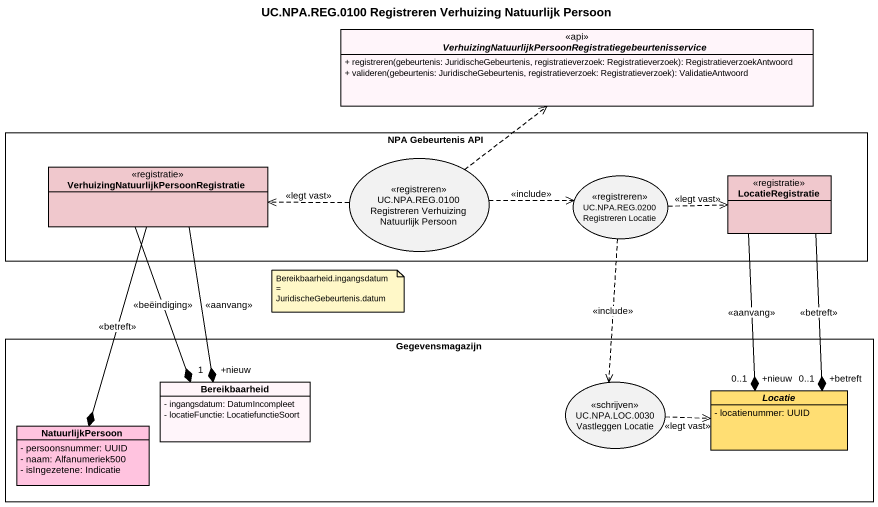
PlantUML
@startuml
title UC.NPA.REG.0100 Registreren Verhuizing Natuurlijk Persoon
allowmixing
hide circle
hide empty members
skinparam classAttributeIconSize 0
interface "VerhuizingNatuurlijkPersoonRegistratiegebeurtenisservice" as VerhuizingNatuurlijkPersoonR <<api>> #FFF5FA {
  + registreren(gebeurtenis: JuridischeGebeurtenis, registratieverzoek: Registratieverzoek): RegistratieverzoekAntwoord
  + valideren(gebeurtenis: JuridischeGebeurtenis, registratieverzoek: Registratieverzoek): ValidatieAntwoord
}
rectangle "NPA Gebeurtenis API" as NPA_Gebeurtenis_API {
  class "VerhuizingNatuurlijkPersoonRegistratie" as VerhuizingNatuurlijkPersoonR_2 <<registratie>> #F0C8CD
  usecase "UC.NPA.REG.0100 Registreren Verhuizing Natuurlijk Persoon" as UC_NPA_REG_0100_Registreren <<registreren>>
  usecase "UC.NPA.REG.0200 Registreren Locatie" as UC_NPA_REG_0200_Registreren <<registreren>>
  class LocatieRegistratie <<registratie>> #F0C8CD
}
rectangle Gegevensmagazijn {
  class Bereikbaarheid #FFF5FA {
    - ingangsdatum: DatumIncompleet
    - locatieFunctie: LocatiefunctieSoort
  }
  usecase "UC.NPA.LOC.0030 Vastleggen Locatie" as UC_NPA_LOC_0030_Vastleggen <<schrijven>>
  abstract class Locatie #FFDE73 {
    - locatienummer: UUID
  }
  class NatuurlijkPersoon #FFC3DF {
    - persoonsnummer: UUID
    - naam: Alfanumeriek500
    - isIngezetene: Indicatie
  }
}
VerhuizingNatuurlijkPersoonR_2 --* Bereikbaarheid : <<beëindiging>>
VerhuizingNatuurlijkPersoonR_2 --* "+nieuw\n1" Bereikbaarheid : <<aanvang>>
VerhuizingNatuurlijkPersoonR_2 --* NatuurlijkPersoon : <<betreft>>
UC_NPA_REG_0100_Registreren .up.> VerhuizingNatuurlijkPersoonR
UC_NPA_REG_0100_Registreren .left.> VerhuizingNatuurlijkPersoonR_2 : <<legt vast>>
UC_NPA_REG_0100_Registreren .right.> UC_NPA_REG_0200_Registreren : <<include>>
UC_NPA_REG_0200_Registreren .right.> LocatieRegistratie : <<legt vast>>
UC_NPA_REG_0200_Registreren ..> UC_NPA_LOC_0030_Vastleggen : <<include>>
LocatieRegistratie --* "+betreft\n0..1" Locatie : <<betreft>>
LocatieRegistratie --* "+nieuw\n0..1" Locatie : <<aanvang>>
UC_NPA_LOC_0030_Vastleggen .right.> Locatie : <<legt vast>>
note as N1
  Bereikbaarheid.ingangsdatum = JuridischeGebeurtenis.datum
end note
@enduml
